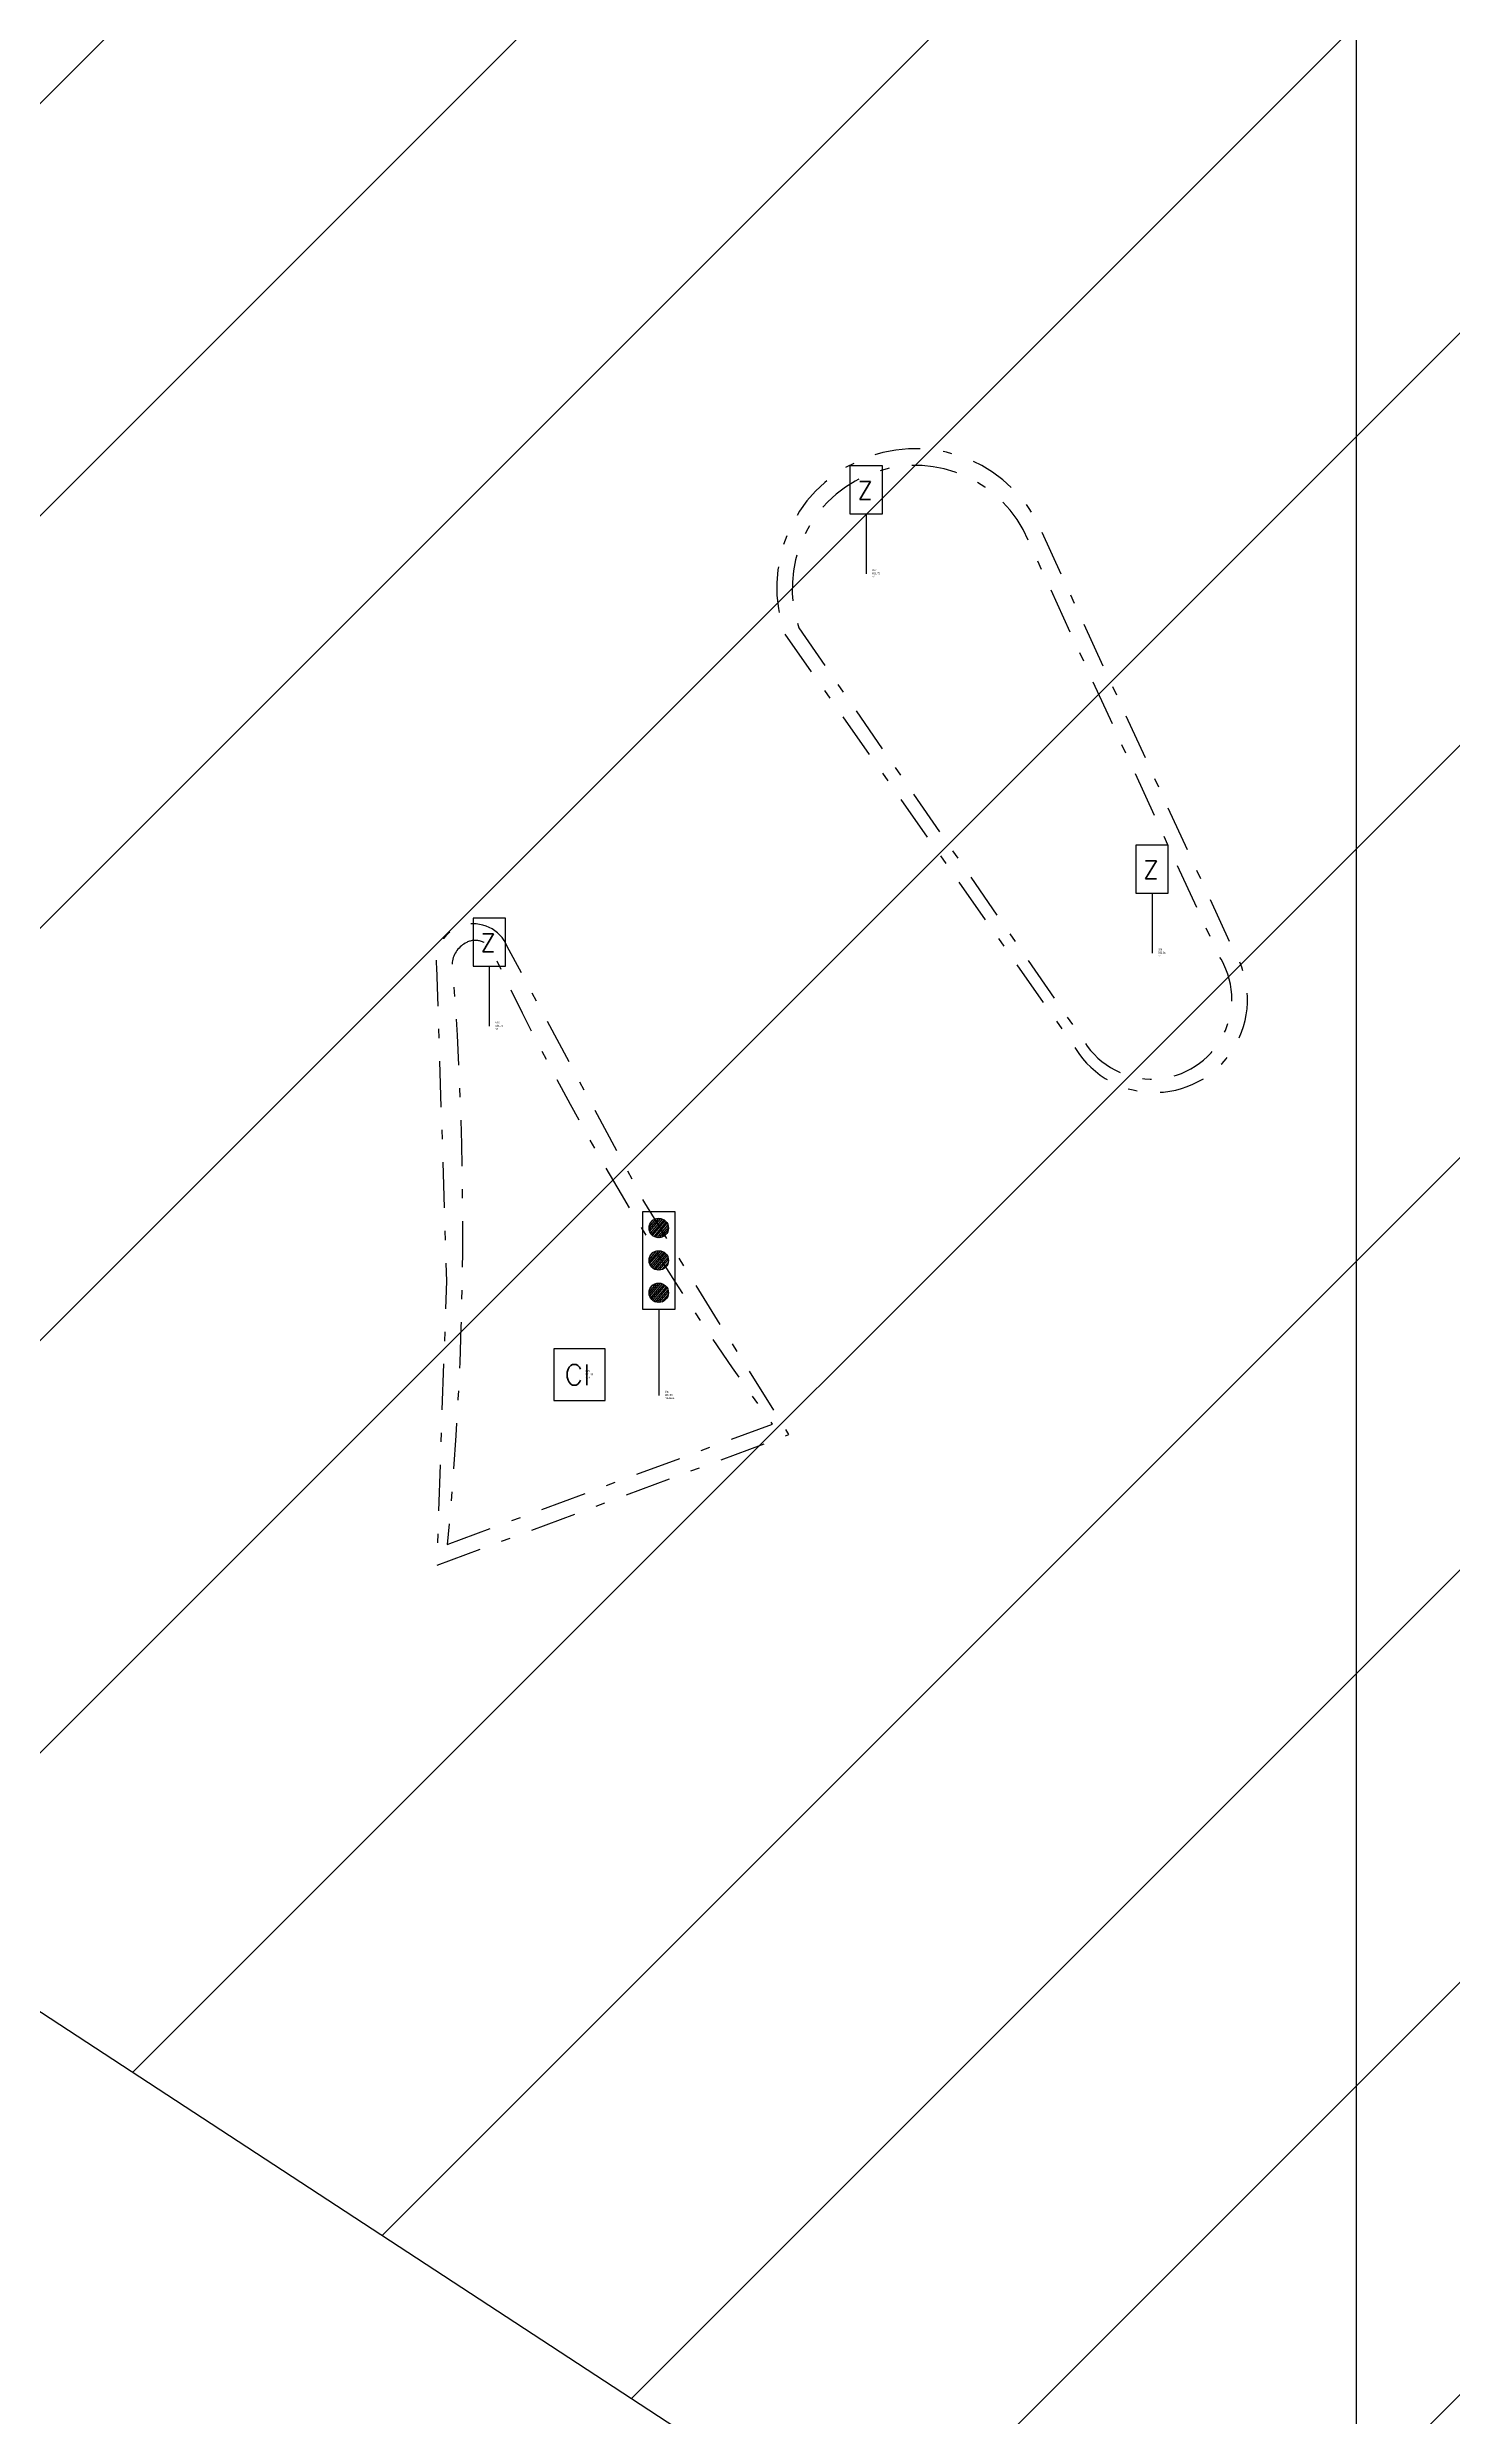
# Model space of a CAD drawing. Extents: x 352140 to 354978, y 6304672 to 6307963.
# Drawn here: x 352785.74 to 352801.05, y 6305507.34 to 6305533.14 of the extents above; entities that cross this region are included whole.
import ezdxf

# ---------------------------------------------------------------- set-up
doc = ezdxf.new("R2010")
doc.units = 0
doc.linetypes.add('DASHED', pattern=[19.05, 12.7, -6.35])
doc.linetypes.add('JPG_DASHDOT', pattern=[1, 0.5, -0.25, 0, -0.25])
doc.layers.get('0').update_dxf_attribs({"linetype": 'CONTINUOUS'})
for name, color, linetype in [('0-LEVANTAMIENTO 2020.SEP', 252, 'CONTINUOUS'), ('1-coordenadas', 8, 'CONTINUOUS'), ('TOP-URB-SOLERAS -PAV', 2, 'JPG_DASHDOT'), ('V-NODE-TEXT', 1, 'CONTINUOUS'), ('Z-CI', 253, 'CONTINUOUS'), ('Z-CR', 253, 'CONTINUOUS'), ('Z-SEMAF', 253, 'CONTINUOUS'), ('Z-TEN', 253, 'CONTINUOUS'), ('Z-Z', 253, 'CONTINUOUS')]:
    doc.layers.add(name, color=color, linetype=linetype)
doc.styles.add('ROMANS', font='romans.shx', dxfattribs={"width": 0.75})

# ---------------------------------------------------------------- blocks, each defined once
blk = doc.blocks.new('COORDENADAS')
at = {"layer": '1-coordenadas'}
blk.add_line((620, -900.625), (620, -0.625), dxfattribs=at)
blk = doc.blocks.new('Z')
for p, q in [((0.81, 5.4), (-0.81, 5.4)), ((-0.81, 5.4), (-0.81, 3)), ((0.81, 3), (0.81, 5.4)), ((-0.81, 3), (0.81, 3)), ((0, 3), (0, 0))]:
    blk.add_line(p, q)
at = {"style": 'ROMANS'}
blk.add_text('Z', height=0.9, rotation=360, dxfattribs=at).set_placement((-0.44, 3.71))
blk = doc.blocks.new('*U737', base_point=(352790.555, 6305522.48))
at = {"layer": 'Z-Z', "linetype": 'ByBlock', "lineweight": -2, "xscale": 0.2179037244193388, "yscale": 0.2179037244193388, "zscale": 0.2179037244193388}
blk.add_blockref('Z', (352790.555, 6305522.48), dxfattribs=at)
at = {"layer": 'V-NODE-TEXT', "linetype": 'ByBlock', "char_height": 0.02}
for s, insert, attachment_point in [('696', (352790.62, 6305522.52), 4), ('681.78', (352790.62, 6305522.495), 1), ('°Z', (352790.62, 6305522.45), 4)]:
    blk.add_mtext(s, dxfattribs=dict(at, insert=insert, attachment_point=attachment_point))
blk = doc.blocks.new('*U738', base_point=(352794.659, 6305527.407))
at = {"layer": 'Z-Z', "linetype": 'ByBlock', "lineweight": -2, "xscale": 0.2179037244193388, "yscale": 0.2179037244193388, "zscale": 0.2179037244193388}
blk.add_blockref('Z', (352794.659, 6305527.407), dxfattribs=at)
at = {"layer": 'V-NODE-TEXT', "linetype": 'ByBlock', "char_height": 0.02}
for s, insert, attachment_point in [('697', (352794.724, 6305527.447), 4), ('681.73', (352794.724, 6305527.422), 1), ('°Z', (352794.724, 6305527.377), 4)]:
    blk.add_mtext(s, dxfattribs=dict(at, insert=insert, attachment_point=attachment_point))
blk = doc.blocks.new('*U739', base_point=(352797.772, 6305523.276))
at = {"layer": 'Z-Z', "linetype": 'ByBlock', "lineweight": -2, "xscale": 0.2179037244193388, "yscale": 0.2179037244193388, "zscale": 0.2179037244193388}
blk.add_blockref('Z', (352797.772, 6305523.276), dxfattribs=at)
at = {"layer": 'V-NODE-TEXT', "linetype": 'ByBlock', "char_height": 0.02}
for s, insert, attachment_point in [('698', (352797.837, 6305523.316), 4), ('682.04', (352797.837, 6305523.291), 1), ('°Z', (352797.837, 6305523.246), 4)]:
    blk.add_mtext(s, dxfattribs=dict(at, insert=insert, attachment_point=attachment_point))
blk = doc.blocks.new('SEMAF')
at = {"layer": 'Z-SEMAF'}
for p, q in [((-0.96, 10.84), (-0.96, 5.1)), ((0.96, 10.84), (-0.96, 10.84)), ((-0.57, 9.79), (0, 10.45)), ((-0.57, 9.93), (-0.13, 10.44)), ((-0.54, 9.68), (0.12, 10.44)), ((-0.51, 10.15), (-0.35, 10.34)), ((-0.49, 9.58), (0.22, 10.41)), ((-0.43, 9.5), (0.31, 10.37)), ((-0.36, 9.44), (0.38, 10.31)), ((-0.28, 9.38), (0.45, 10.24)), ((-0.19, 9.34), (0.5, 10.16)), ((-0.09, 9.31), (0.55, 10.06)), ((0.03, 9.31), (0.57, 9.94)), ((0.18, 9.34), (0.57, 9.79)), ((0.96, 5.1), (0.96, 10.84)), ((-0.57, 7.87), (0.01, 8.54)), ((-0.57, 8.01), (-0.13, 8.53)), ((-0.54, 7.76), (0.12, 8.53)), ((-0.51, 8.23), (-0.34, 8.43)), ((-0.49, 7.67), (0.22, 8.5)), ((-0.43, 7.59), (0.31, 8.45)), ((-0.36, 7.52), (0.38, 8.4)), ((-0.28, 7.47), (0.45, 8.33)), ((-0.19, 7.43), (0.5, 8.24)), ((-0.09, 7.4), (0.55, 8.14)), ((0.03, 7.4), (0.57, 8.03)), ((0.18, 7.43), (0.57, 7.87)), ((-0.57, 5.96), (0.01, 6.63)), ((-0.57, 6.1), (-0.13, 6.61)), ((-0.53, 5.85), (0.12, 6.62)), ((-0.51, 6.32), (-0.34, 6.52)), ((-0.49, 5.75), (0.22, 6.59)), ((-0.43, 5.68), (0.31, 6.54)), ((-0.36, 5.61), (0.38, 6.48)), ((-0.28, 5.56), (0.45, 6.41)), ((-0.19, 5.51), (0.5, 6.33)), ((-0.09, 5.49), (0.55, 6.23)), ((0.03, 5.48), (0.57, 6.11)), ((0.19, 5.51), (0.57, 5.96)), ((-0.96, 5.1), (0.96, 5.1)), ((0, 5.1), (0, 0))]:
    blk.add_line(p, q, dxfattribs=at)
for centre in [(0, 9.88), (0, 7.97), (0, 6.06)]:
    blk.add_circle(centre, 0.574, dxfattribs=at)
blk = doc.blocks.new('*U755', base_point=(352792.4, 6305518.459))
at = {"layer": 'Z-TEN', "linetype": 'ByBlock', "lineweight": -2, "xscale": 0.1845444059976916, "yscale": 0.1845444059976916, "zscale": 0.1845444059976916}
blk.add_blockref('SEMAF', (352792.4, 6305518.459), dxfattribs=at)
at = {"layer": 'V-NODE-TEXT', "linetype": 'ByBlock', "char_height": 0.02}
for s, insert, attachment_point in [('690', (352792.465, 6305518.499), 4), ('681.58', (352792.465, 6305518.474), 1), ('°SEMAF', (352792.465, 6305518.429), 4)]:
    blk.add_mtext(s, dxfattribs=dict(at, insert=insert, attachment_point=attachment_point))
blk = doc.blocks.new('CR')
at = {"layer": 'Z-CR', "color": 9, "true_color": 0xbdbdbd}
for p, q in [((-1.12, 1.12), (-1.12, -1.12)), ((1.12, 1.12), (-1.12, 1.12)), ((1.12, -1.12), (1.12, 1.12)), ((-1.12, -1.12), (1.12, -1.12))]:
    blk.add_line(p, q, dxfattribs=at)
at = {"layer": 'Z-CR', "color": 9, "true_color": 0xbdbdbd, "style": 'ROMANS'}
blk.add_text('CI', height=0.9, dxfattribs=at).set_placement((-0.65, -0.45))
blk = doc.blocks.new('*U776', base_point=(352791.537, 6305518.685))
at = {"layer": 'Z-CI', "linetype": 'ByBlock', "lineweight": -2, "xscale": 0.2499999999999905, "yscale": 0.2499999999999905, "zscale": 0.2499999999999905}
blk.add_blockref('CR', (352791.537, 6305518.685), dxfattribs=at)
at = {"layer": 'V-NODE-TEXT', "linetype": 'ByBlock', "char_height": 0.02}
for s, insert, attachment_point in [('695', (352791.602, 6305518.725), 4), ('681.88', (352791.602, 6305518.7), 1), ('°CR', (352791.602, 6305518.655), 4)]:
    blk.add_mtext(s, dxfattribs=dict(at, insert=insert, attachment_point=attachment_point))

msp = doc.modelspace()

# ---------------------------------------------------------------- hatches: boundary and pattern name
at = {"layer": '0-LEVANTAMIENTO 2020.SEP'}
h = msp.add_hatch(dxfattribs=at)
h.set_pattern_fill('ANSI31', color=256)
h.paths.add_polyline_path([(352786.854, 6305570.328), (352789.559, 6305568.782), (352796.229, 6305563.036), (352796.394, 6305559.215), (352799.497, 6305544.587), (352801.562, 6305544.648), (352802.129, 6305542.952), (352804.138, 6305542.251), (352805.852, 6305542.013), (352807.818, 6305542.159), (352809.533, 6305542.539), (352812.285, 6305543.63), (352814.276, 6305543.31), (352814.959, 6305536.974), (352827.184, 6305536.576), (352863.395, 6305535.87), (352863.73, 6305535.71), (352863.65, 6305535.385), (352849.705, 6305519.489), (352837.089, 6305514.089), (352826.678, 6305509.881), (352813.927, 6305505.338), (352798.327, 6305503.46), (352783.05, 6305513.452), (352782.929, 6305513.515), (352778.101, 6305521.91), (352778.034, 6305522.055), (352777.821, 6305529.65), (352778.4, 6305538.745), (352778.623, 6305562.211)])

# ---------------------------------------------------------------- linework, layer by layer
at = {"layer": '0-LEVANTAMIENTO 2020.SEP', "flags": 128}
msp.add_lwpolyline([(352798.327, 6305503.46), (352783.05, 6305513.452), (352782.929, 6305513.515), (352778.101, 6305521.91), (352778.034, 6305522.055), (352777.821, 6305529.65), (352778.4, 6305538.745), (352778.623, 6305562.211), (352786.854, 6305570.328)], dxfattribs=at)
at = {"layer": 'TOP-URB-SOLERAS -PAV', "flags": 128}
for points in [[(352793.774, 6305526.75), (352796.938, 6305522.239, 1.001318), (352798.66, 6305523.304), (352796.511, 6305527.996, 0.92097), (352793.774, 6305526.75, -3.409209)], [(352793.924, 6305526.819), (352797.034, 6305522.311, 1.011059), (352798.496, 6305523.255), (352796.369, 6305527.889, 0.916394), (352793.924, 6305526.819, 2.052355)], [(352790.751, 6305523.348, 0.892787), (352789.981, 6305523.123), (352790.088, 6305519.703), (352789.981, 6305516.608), (352793.817, 6305518.034), (352792.247, 6305520.555), (352790.751, 6305523.348)], [(352790.097, 6305516.836), (352793.638, 6305518.148, -0.046943), (352790.589, 6305523.296, 0.420678), (352790.309, 6305523.393, 0.240765), (352790.149, 6305523.176, -0.043605), (352790.097, 6305516.836, 1.287369)]]:
    msp.add_lwpolyline(points, format="xyb", dxfattribs=at)

# ---------------------------------------------------------------- block references
at = {"color": 252, "linetype": 'DASHED'}
msp.add_blockref('COORDENADAS', (352180, 6306200.625), dxfattribs=at)
at = {"layer": 'Z-CR'}
msp.add_blockref('*U776', (352791.537, 6305518.685), dxfattribs=at)
at = {"layer": 'Z-SEMAF'}
msp.add_blockref('*U755', (352792.4, 6305518.459), dxfattribs=at)
at = {"layer": 'Z-Z'}
for name, p in [('*U738', (352794.659, 6305527.407)), ('*U739', (352797.772, 6305523.276)), ('*U737', (352790.555, 6305522.48))]:
    msp.add_blockref(name, p, dxfattribs=at)

doc.saveas('drawing.dxf')
